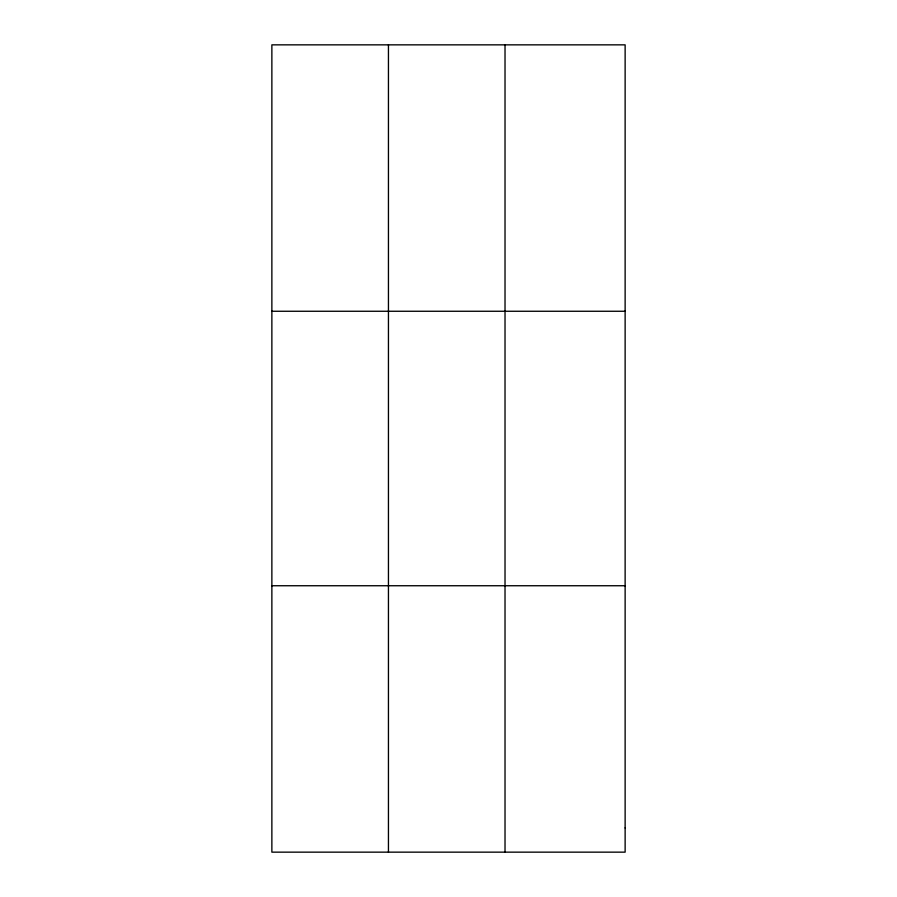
<?xml version="1.0" encoding="UTF-8"?>
<svg xmlns="http://www.w3.org/2000/svg" width="897" height="897" viewBox="0 0 897 897"><rect width="100%" height="100%" fill="white"/><g stroke="black" fill="none" stroke-linecap="round" stroke-linejoin="round"><path stroke-width="1.35" d="M388.446 852.15L388.446 44.85M505.022 852.15L505.022 44.85M271.869 311.259L625.131 311.259M271.869 585.741L625.131 585.741M625.131 827.931L625.131 852.15L271.869 852.15L271.869 44.85L625.131 44.85L625.131 827.931"/></g></svg>
